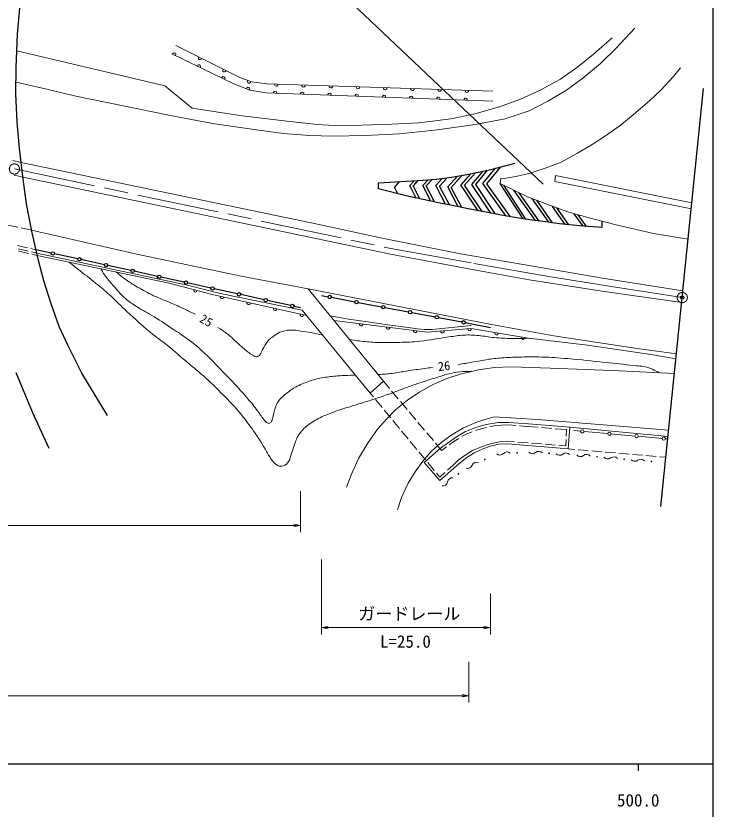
# Model space of a CAD drawing. Units: millimetres, scale not verified. Extents: x 40000 to 680000, y 20000 to 380000.
# Drawn here: x 476632 to 579000, y 198357 to 314778 of the extents above; entities that cross this region are included whole.
import ezdxf
from ezdxf.enums import TextEntityAlignment as Align

# ---------------------------------------------------------------- set-up
doc = ezdxf.new("R2010")
doc.units = ezdxf.units.MM
doc.header["$LTSCALE"] = 1000
doc.header["$PDMODE"] = 32
doc.header["$PDSIZE"] = 500
doc.linetypes.add('CHAIN', pattern=[18.5, 12, -1.5, 3.5, -1.5])
for name, color, linetype, lineweight in [('M-BMK', 2, 'CHAIN', 13), ('M-BMK-OTRS', 5, 'Continuous', 25), ('M-STR-HTXT', 7, 'Continuous', 13), ('M-STR-STR3', 7, 'Continuous', 25), ('M-STR-STRC', 7, 'Continuous', 25), ('M-TTL-BAND', 7, 'Continuous', 25), ('M-WORK', 1, 'Continuous', 13)]:
    doc.layers.add(name, color=color, linetype=linetype, lineweight=lineweight)
doc.layers.add('M-OTRS', color=6, linetype='Continuous')
doc.styles.add('ＭＳ ゴシック', font='')
doc.styles.get('ＭＳ ゴシック').set_extended_font_data('MS Gothic')

# ---------------------------------------------------------------- blocks, each defined once
blk = doc.blocks.new('open_arrow')
at = {"color": 0, "linetype": 'Continuous', "lineweight": -2}
blk.add_lwpolyline([(7.5, 1.25), (0, 0), (7.5, -1.25)], dxfattribs=at)

msp = doc.modelspace()

# ---------------------------------------------------------------- linework, layer by layer
at = {"layer": 'M-BMK'}
for p, q in [((476423, 292309), (531672, 280647)), ((531672, 280647), (543857, 278458)), ((543857, 278458), (555163, 276491)), ((555163, 276491), (564368, 275017)), ((564368, 275017), (574471, 273435))]:
    msp.add_line(p, q, dxfattribs=at)
for centre in [(476423, 292309), (574471, 273435)]:
    msp.add_circle(centre, 750, dxfattribs=at)
at = {"layer": 'M-BMK-OTRS'}
for p, q in [((574471, 273435), (577600, 304115)), ((571343, 242755), (574471, 273435))]:
    msp.add_line(p, q, dxfattribs=at)
at = {"layer": 'M-OTRS'}
msp.add_point((574471, 273435), dxfattribs=at)
at = {"layer": 'M-STR-HTXT'}
for p, q in [((518443, 245000), (518443, 239000)), ((416186, 240000), (518443, 240000)), ((521486, 235000), (521486, 224000)), ((546290, 230000), (546290, 224000)), ((521486, 225000), (546290, 225000)), ((543153, 220000), (543153, 214000)), ((378649, 215000), (543153, 215000))]:
    msp.add_line(p, q, dxfattribs=at)
at = {"layer": 'M-STR-STR3'}
for p, q in [((476897, 312077), (477523, 319405)), ((476689, 307191), (476897, 312077)), ((476649, 303358), (476689, 307191)), ((476828, 299247), (476649, 303358)), ((477166, 295334), (476828, 299247)), ((477722, 290826), (477166, 295334)), ((478198, 287211), (477722, 290826)), ((479013, 282921), (478198, 287211)), ((479906, 279068), (479013, 282921)), ((480760, 275891), (479906, 279068)), ((481793, 272514), (480760, 275891)), ((483005, 269178), (481793, 272514)), ((484295, 266357), (483005, 269178)), ((486341, 262365), (484295, 266357)), ((476616, 262420), (479018, 256668)), ((488426, 258890), (486341, 262365)), ((490080, 256134), (488426, 258890)), ((479018, 256668), (481463, 251341))]:
    msp.add_line(p, q, dxfattribs=at)
at = {"layer": 'M-STR-STRC'}
for p, q in [((554060, 290083), (526028, 316615)), ((544503, 291837), (546364, 292243)), ((545196, 290180), (547034, 292414)), ((545773, 290136), (547811, 292612)), ((546364, 292243), (549952, 293158)), ((538451, 290829), (540572, 291109)), ((541489, 291269), (540064, 289670)), ((542163, 291387), (540560, 289589)), ((540572, 291109), (542600, 291463)), ((543384, 291617), (541946, 290004)), ((544120, 291762), (542502, 289946)), ((542600, 291463), (544503, 291837)), ((543592, 290015), (545221, 291994)), ((544154, 290026), (545894, 292140)), ((529862, 290257), (536402, 290673)), ((529862, 289394), (529862, 290257)), ((532926, 290452), (532219, 289658)), ((535111, 290591), (534460, 289860)), ((535668, 290626), (534962, 289834)), ((537149, 290730), (536385, 289872)), ((536402, 290673), (538451, 290829)), ((537735, 290774), (536879, 289813)), ((539223, 290931), (538294, 289888)), ((539941, 291026), (538833, 289783)), ((544485, 286171), (541946, 290004)), ((545076, 286062), (542502, 289946)), ((546373, 285817), (543592, 290015)), ((547024, 285693), (544154, 290026)), ((548638, 285403), (545196, 290180)), ((549261, 285295), (545773, 290136)), ((551126, 284998), (547732, 290192)), ((551517, 284939), (548250, 289940)), ((534323, 288271), (529862, 289394)), ((532733, 288671), (532219, 289658)), ((535408, 288042), (534460, 289860)), ((535957, 287926), (534962, 289834)), ((537576, 287588), (536385, 289872)), ((538095, 287479), (536879, 289813)), ((539728, 287137), (538294, 289888)), ((540272, 287023), (538833, 289783)), ((541588, 286746), (540064, 289670)), ((542099, 286638), (540560, 289589)), ((552909, 284742), (549761, 289203)), ((553470, 284667), (550534, 288827)), ((536444, 287823), (534323, 288271)), ((538690, 287356), (536444, 287823)), ((554884, 284477), (552414, 287977)), ((555440, 284403), (553109, 287707)), ((540718, 286929), (538690, 287356)), ((543037, 286440), (540718, 286929)), ((545667, 285952), (543037, 286440)), ((557277, 284179), (555410, 286824)), ((557811, 284121), (556073, 286584)), ((547633, 285577), (545667, 285952)), ((549910, 285182), (547633, 285577)), ((559900, 283914), (558613, 285737)), ((560387, 283881), (559187, 285581)), ((552042, 284860), (549910, 285182)), ((554038, 284590), (552042, 284860)), ((556461, 284267), (554038, 284590)), ((559446, 283945), (556461, 284267)), ((562643, 284664), (562648, 283726)), ((562648, 283726), (559446, 283945)), ((481813, 279965), (479585, 280453)), ((485720, 279108), (482301, 279858)), ((489627, 278252), (486209, 279001)), ((493535, 277395), (490116, 278145)), ((497442, 276539), (494023, 277288)), ((501349, 275682), (497930, 276431)), ((505256, 274825), (501837, 275575)), ((509163, 273969), (505745, 274718)), ((513071, 273112), (509652, 273862)), ((521486, 273753), (522468, 273567)), ((516978, 272256), (513559, 273005)), ((522960, 273474), (526399, 272824)), ((526890, 272731), (530329, 272081)), ((518443, 271935), (517466, 272149)), ((530820, 271988), (534259, 271338)), ((534751, 271245), (538190, 270595)), ((538681, 270502), (542120, 269852)), ((542612, 269759), (546290, 269064))]:
    msp.add_line(p, q, dxfattribs=at)
for centre in [(482057, 279911), (485964, 279055), (489872, 278198), (493779, 277342), (497686, 276485), (501593, 275628), (505500, 274772), (509408, 273915), (522714, 273520), (513315, 273059), (517222, 272202), (526644, 272778), (530575, 272035), (534505, 271292), (538436, 270549), (542366, 269806)]:
    msp.add_circle(centre, 250, dxfattribs=at)
at = {"layer": 'M-TTL-BAND'}
for p, q in [((579000, 20000), (579000, 370000)), ((40000, 205000), (579000, 205000)), ((568000, 205000), (568000, 204000))]:
    msp.add_line(p, q, dxfattribs=at)
at = {"layer": 'M-WORK'}
for p, q in [((564728, 309970), (567525, 312962)), ((561437, 309167), (564161, 311575)), ((562466, 307781), (564728, 309970)), ((476793, 309639), (498513, 304499)), ((559126, 307318), (561437, 309167)), ((559888, 305616), (562466, 307781)), ((556597, 305469), (559126, 307318)), ((574224, 307154), (573137, 305840)), ((476667, 305070), (481369, 303962)), ((553629, 303888), (556597, 305469)), ((557479, 303889), (559888, 305616)), ((573137, 305840), (571337, 303894)), ((481369, 303962), (485419, 303014)), ((498513, 304499), (502527, 301237)), ((550734, 302575), (553629, 303888)), ((554731, 302260), (557479, 303889)), ((571337, 303894), (569700, 302338)), ((485419, 303014), (492388, 301554)), ((492388, 301554), (499102, 300204)), ((547645, 301431), (550734, 302575)), ((551982, 300849), (554731, 302260)), ((569700, 302338), (567608, 300538)), ((502527, 301237), (509846, 300094)), ((540470, 299680), (544021, 300410)), ((544021, 300410), (547645, 301431)), ((548455, 299657), (551982, 300849)), ((567608, 300538), (565564, 298851)), ((499102, 300204), (505523, 299000)), ((509846, 300094), (516024, 299364)), ((516024, 299364), (520889, 298829)), ((535824, 299096), (540470, 299680)), ((544077, 298830), (548455, 299657)), ((505523, 299000), (511945, 298052)), ((511945, 298052), (515934, 297492)), ((520889, 298829), (523345, 298707)), ((523345, 298707), (527408, 298731)), ((527408, 298731), (531835, 298877)), ((531835, 298877), (535824, 299096)), ((532961, 297468), (538555, 298052)), ((538555, 298052), (544077, 298830)), ((565564, 298851), (563359, 297262)), ((515934, 297492), (519728, 297225)), ((519728, 297225), (523158, 297127)), ((523158, 297127), (527901, 297200)), ((527901, 297200), (532961, 297468)), ((563359, 297262), (561251, 295916)), ((561251, 295916), (559110, 294643)), ((559110, 294643), (556702, 293330)), ((477422, 293258), (476168, 293528)), ((477422, 293258), (520914, 284217)), ((554343, 292430), (552154, 291676)), ((556702, 293330), (554343, 292430)), ((476403, 291379), (477687, 291110)), ((477687, 291110), (531890, 279761)), ((550054, 291189), (548546, 290978)), ((552154, 291676), (550054, 291189)), ((555778, 290494), (555879, 291337)), ((555879, 291337), (575888, 287325)), ((547816, 290897), (547732, 290192)), ((547732, 290192), (551743, 288238)), ((548546, 290978), (547816, 290897)), ((575801, 286480), (555778, 290494)), ((551743, 288238), (554954, 286989)), ((554954, 286989), (557824, 285951)), ((557824, 285951), (561343, 284995)), ((520914, 284217), (530401, 282174)), ((561343, 284995), (564975, 284070)), ((564975, 284070), (570262, 282862)), ((475468, 284053), (476937, 283749)), ((477426, 283647), (478934, 283335)), ((478934, 283335), (494407, 279805)), ((530401, 282174), (541931, 279875)), ((570262, 282862), (575347, 282027)), ((476889, 281066), (478352, 280733)), ((476969, 280596), (478431, 280261)), ((478839, 280623), (479585, 280453)), ((477033, 280246), (478496, 279913)), ((478918, 280150), (479697, 279971)), ((478984, 279802), (479778, 279621)), ((479697, 279971), (501815, 275276)), ((499162, 275570), (479778, 279621)), ((494407, 279805), (509695, 276558)), ((531890, 279761), (543901, 277529)), ((541931, 279875), (551125, 278270)), ((551125, 278270), (562764, 276299)), ((543901, 277529), (552000, 276033)), ((509695, 276558), (519554, 274737)), ((552000, 276033), (562727, 274391)), ((562764, 276299), (574570, 274406)), ((501815, 275276), (506627, 274047)), ((506627, 274047), (518686, 271608)), ((519554, 274737), (546477, 269481)), ((519554, 274737), (530582, 261159)), ((562727, 274391), (574395, 272689)), ((528636, 259424), (518686, 271608)), ((522792, 270751), (525448, 270275)), ((525448, 270275), (528302, 269885)), ((528302, 269885), (530864, 269496)), ((530864, 269496), (533881, 269091)), ((533881, 269091), (535616, 268848)), ((537756, 268734), (543497, 269350)), ((546477, 269481), (555635, 267803)), ((535616, 268848), (536605, 268734)), ((536605, 268734), (537756, 268734)), ((555635, 267803), (562348, 266781)), ((551905, 267469), (560547, 266430)), ((562348, 266781), (567858, 265979)), ((560547, 266430), (569851, 265080)), ((567858, 265979), (573631, 265200)), ((569851, 265080), (573555, 264447)), ((544531, 262849), (546898, 263190)), ((546898, 263190), (549379, 263271)), ((549379, 263271), (555087, 263093)), ((539909, 261568), (541855, 262217)), ((541855, 262217), (544531, 262849)), ((555087, 263093), (564185, 262720)), ((564185, 262720), (573334, 262280)), ((528636, 259424), (530582, 261159)), ((530582, 261159), (531482, 260090)), ((537996, 260725), (539909, 261568)), ((531804, 259707), (532770, 258559)), ((535936, 259606), (537996, 260725)), ((529118, 258843), (528636, 259424)), ((530395, 257303), (529438, 258458)), ((534152, 258374), (535936, 259606)), ((532433, 256995), (534152, 258374)), ((533092, 258177), (534058, 257029)), ((531672, 255764), (530714, 256918)), ((531023, 255585), (532433, 256995)), ((534380, 256647), (535346, 255499)), ((529742, 254141), (531023, 255585)), ((532948, 254224), (531991, 255379)), ((535668, 255117), (536634, 253969)), ((542368, 254310), (544141, 255110)), ((544141, 255110), (545481, 255564)), ((545481, 255564), (546833, 255910)), ((545663, 254804), (547496, 255096)), ((546833, 255910), (553238, 255531)), ((547496, 255096), (548971, 255113)), ((548971, 255113), (551906, 254918)), ((553238, 255531), (572487, 253980)), ((528379, 252163), (529742, 254141)), ((534225, 252684), (533267, 253839)), ((540541, 253228), (542368, 254310)), ((542631, 253783), (544155, 254367)), ((544115, 253909), (544933, 254195)), ((544155, 254367), (545663, 254804)), ((544933, 254195), (545727, 254368)), ((546215, 254475), (547009, 254649)), ((547009, 254649), (548944, 254746)), ((548944, 254746), (550052, 254658)), ((550550, 254618), (551658, 254530)), ((551658, 254530), (553324, 254394)), ((551906, 254918), (557939, 254399)), ((553822, 254354), (555317, 254232)), ((555816, 254191), (557482, 254056)), ((557482, 254056), (557435, 253111)), ((557939, 254399), (557728, 251221)), ((557939, 254399), (572392, 253049)), ((558547, 253908), (559543, 253820)), ((536956, 253586), (537922, 252439)), ((538950, 251318), (541301, 252988)), ((538995, 252072), (540541, 253228)), ((540944, 252335), (541670, 252769)), ((541301, 252988), (542631, 253783)), ((542099, 253026), (542825, 253459)), ((542825, 253459), (543643, 253745)), ((560041, 253776), (563528, 253469)), ((564026, 253425), (567512, 253117)), ((568011, 253073), (571497, 252766)), ((571995, 252722), (572356, 252690)), ((526952, 249812), (528379, 252163)), ((535501, 251145), (534544, 252299)), ((537622, 250828), (538995, 252072)), ((538244, 252056), (539144, 250986)), ((539144, 250986), (539844, 251511)), ((540244, 251811), (540944, 252335)), ((544975, 251546), (543685, 250998)), ((546139, 251932), (544975, 251546)), ((546279, 251610), (545096, 251188)), ((547577, 252277), (546139, 251932)), ((547560, 251902), (546279, 251610)), ((548874, 251950), (547560, 251902)), ((548809, 252342), (547577, 252277)), ((549846, 252260), (548809, 252342)), ((557728, 251221), (548874, 251950)), ((551840, 252103), (550345, 252221)), ((553834, 251945), (552338, 252064)), ((555827, 251788), (554332, 251906)), ((557363, 251667), (556326, 251749)), ((557410, 252612), (557363, 251667)), ((536778, 249605), (535821, 250760)), ((536379, 249434), (537622, 250828)), ((536566, 249226), (538950, 251318)), ((542618, 250328), (541587, 249593)), ((543685, 250998), (542618, 250328)), ((543896, 250669), (542825, 249988)), ((545096, 251188), (543896, 250669)), ((557728, 251221), (558677, 251139)), ((559175, 251097), (560670, 250968)), ((561168, 250926), (562662, 250798)), ((563161, 250755), (564655, 250627)), ((565153, 250584), (566648, 250456)), ((567146, 250413), (568640, 250285)), ((525898, 247509), (526952, 249812)), ((535233, 247872), (536379, 249434)), ((538869, 246567), (536566, 249226)), ((538055, 248066), (537097, 249220)), ((541587, 249593), (540773, 248793)), ((542825, 249988), (541641, 249048)), ((569139, 250242), (570633, 250114)), ((571131, 250071), (572080, 249990)), ((541641, 249048), (538869, 246567)), ((540773, 248793), (540002, 248111)), ((525196, 245590), (525898, 247509)), ((534244, 246201), (535233, 247872)), ((538856, 247099), (538374, 247681)), ((539627, 247780), (538856, 247099)), ((533254, 244077), (534244, 246201)), ((532654, 242293), (533254, 244077))]:
    msp.add_line(p, q, dxfattribs=at)
for points in [[(500122, 310442), (509511, 305723), (511213, 305090), (513524, 304798), (546642, 303728)], [(546654, 302269), (513330, 303485), (510994, 303898), (508635, 304798), (499513, 309225)], [(499162, 275570), (505462, 273892), (519352, 270793)], [(523360, 270052), (537083, 268361), (543424, 268880), (551905, 267469)]]:
    msp.add_lwpolyline(points, dxfattribs=at)
for centre, radius in [((559792, 253798), 250), ((563777, 253447), 250), ((567762, 253095), 250), ((571746, 252744), 250), ((550220, 250653), 50), ((554926, 250575), 50), ((545459, 249672), 50), ((561961, 250082), 50), ((565946, 249733), 50), ((569931, 249383), 50), ((541606, 247572), 50)]:
    msp.add_circle(centre, radius, dxfattribs=at)
for centre, radius, start, end in [((499877, 309100), 254, 323.7223, 164.50001), ((503675, 308604), 254, 142.92747, 343.70518), ((503476, 307353), 254, 323.7223, 164.50001), ((507249, 306808), 254, 142.92747, 343.70518), ((507074, 305607), 254, 323.7223, 164.50001), ((510893, 305160), 254, 149.23471, 350.01242), ((510747, 304042), 254, 328.73213, 169.50984), ((514868, 304709), 254, 167.76014, 8.53786), ((518866, 304580), 254, 167.76014, 8.53786), ((522864, 304451), 254, 167.76014, 8.53786), ((526862, 304322), 254, 167.76014, 8.53786), ((530860, 304192), 254, 167.76014, 8.53786), ((534858, 304063), 254, 167.76014, 8.53786), ((538856, 303934), 254, 167.76014, 8.53786), ((542854, 303805), 254, 167.76014, 8.53786), ((514677, 303482), 254, 347.52098, 188.2987), ((518674, 303336), 254, 347.52098, 188.2987), ((522671, 303190), 254, 347.52098, 188.2987), ((526669, 303044), 254, 347.52098, 188.2987), ((530666, 302898), 254, 347.52098, 188.2987), ((534663, 302752), 254, 347.52098, 188.2987), ((538661, 302606), 254, 347.52098, 188.2987), ((542658, 302460), 254, 347.52098, 188.2987), ((503015, 274496), 254, 154.69349, 355.47121), ((506897, 273525), 254, 157.03377, 357.81148), ((510801, 272654), 254, 157.03377, 357.81148), ((514705, 271783), 254, 157.03377, 357.81148), ((518609, 270912), 254, 157.03377, 357.81148), ((527324, 269517), 254, 162.58845, 3.36617), ((531294, 269028), 254, 162.58845, 3.36617), ((535264, 268539), 254, 162.58845, 3.36617), ((539252, 268493), 254, 174.28988, 15.0676), ((543239, 268819), 254, 174.28988, 15.0676), ((547175, 268210), 254, 160.16659, 0.9443), ((551121, 267553), 254, 160.16659, 0.9443), ((547695, 251042), 725, 229.50321, 316.70885), ((548751, 250047), 725, 49.50321, 136.70885), ((552460, 251241), 725, 223.13515, 310.34079), ((553399, 250136), 725, 43.13515, 130.34079), ((556454, 251014), 725, 223.13515, 310.34079), ((557392, 249909), 725, 43.13515, 130.34079), ((559517, 250824), 725, 221.38554, 308.59118), ((560421, 249690), 725, 41.38554, 128.59118), ((544318, 248565), 725, 71.26088, 158.46652), ((563502, 250474), 725, 221.38554, 308.59118), ((564406, 249341), 725, 41.38554, 128.59118), ((567486, 250125), 725, 221.38554, 308.59118), ((568391, 248992), 725, 41.38554, 128.59118), ((542969, 249097), 725, 251.26088, 338.46652), ((540715, 246256), 725, 82.9825, 170.18814), ((539286, 246503), 725, 262.9825, 350.18814)]:
    msp.add_arc(centre, radius, start, end, dxfattribs=at)
for points, knots in [([(484432, 278649), (485234, 278011), (485435, 277852), (486077, 277342), (487091, 276537), (487669, 276100), (488672, 275282), (489438, 274657), (489869, 274308), (490602, 273644), (491541, 272793), (492006, 272250), (492937, 271390), (494248, 270178), (494976, 269489), (496358, 268358), (497330, 267563), (497927, 267184), (498904, 266396), (500052, 265471), (500653, 264903), (501775, 263947), (502851, 263029), (503486, 262549), (504531, 261596), (505561, 260657), (506115, 260106), (507093, 259115), (507968, 258228), (508473, 257742), (509283, 256796), (510045, 255904), (510445, 255380), (511131, 254428), (511796, 253507), (512149, 252975), (512753, 252012), (513302, 251136), (513505, 250577), (514115, 249742), (514374, 249387), (514513, 249160), (514877, 248915), (515155, 248727), (515372, 248645), (515704, 248688), (516073, 248735), (516272, 248892), (516531, 249158), (516864, 249499), (516847, 249832), (517018, 250277), (517252, 250886), (517291, 251261), (517537, 251866), (517794, 252501), (517882, 252899), (518283, 253455), (518730, 254077), (519065, 254374), (519677, 254834), (520356, 255343), (520795, 255550), (521558, 255920), (522371, 256314), (522848, 256491), (523699, 256796), (524644, 257134), (525190, 257274), (526147, 257574), (527396, 257966), (528106, 258151), (529347, 258567), (531060, 259142), (532004, 259509), (533704, 260120), (534579, 260435), (535063, 260628), (535942, 260931), (536859, 261246), (537383, 261392), (538309, 261677), (539068, 261910), (539482, 262081), (540255, 262261), (540869, 262403), (541218, 262467), (541845, 262536), (542499, 262609), (542738, 262609), (543527, 262612)], [0, 0, 0, 0, 1, 1, 1, 2, 2, 2, 3, 3, 3, 4, 4, 4, 5, 5, 5, 6, 6, 6, 7, 7, 7, 8, 8, 8, 9, 9, 9, 10, 10, 10, 11, 11, 11, 12, 12, 12, 13, 13, 13, 14, 14, 14, 15, 15, 15, 16, 16, 16, 17, 17, 17, 18, 18, 18, 19, 19, 19, 20, 20, 20, 21, 21, 21, 22, 22, 22, 23, 23, 23, 24, 24, 24, 25, 25, 25, 26, 26, 26, 27, 27, 27, 28, 28, 28, 29, 29, 29, 30, 30, 30, 30]), ([(489084, 277676), (489465, 277060), (489582, 276882), (489937, 276398), (490377, 275798), (490664, 275494), (491158, 274938), (491746, 274277), (492039, 273865), (492715, 273295), (493319, 272785), (493696, 272547), (494358, 272117), (495344, 271476), (495954, 271212), (496953, 270592), (498076, 269895), (498702, 269496), (499796, 268754), (501024, 267922), (501731, 267478), (502888, 266549), (503776, 265836), (504217, 265370), (505039, 264581), (505925, 263732), (506380, 263214), (507234, 262333), (507866, 261681), (508226, 261322), (508845, 260657), (509584, 259863), (509989, 259408), (510693, 258582), (511266, 257910), (511589, 257535), (512120, 256830), (512550, 256260), (512705, 255872), (513191, 255349), (513353, 255175), (513443, 255026), (513677, 254982), (513836, 254951), (513947, 255013), (514066, 255122), (514284, 255320), (514245, 255545), (514337, 255825), (514548, 256469), (514554, 256865), (514791, 257500), (514926, 257864), (515062, 258047), (515299, 258354), (515662, 258825), (515920, 259051), (516391, 259414), (516964, 259856), (517305, 260087), (517947, 260419), (518665, 260791), (519093, 260954), (519861, 261209), (520600, 261453), (521030, 261548), (521796, 261684), (522600, 261828), (523058, 261862), (523872, 261933), (524897, 262022), (525252, 262019), (526504, 262035)], [0, 0, 0, 0, 1, 1, 1, 2, 2, 2, 3, 3, 3, 4, 4, 4, 5, 5, 5, 6, 6, 6, 7, 7, 7, 8, 8, 8, 9, 9, 9, 10, 10, 10, 11, 11, 11, 12, 12, 12, 13, 13, 13, 14, 14, 14, 15, 15, 15, 16, 16, 16, 17, 17, 17, 18, 18, 18, 19, 19, 19, 20, 20, 20, 21, 21, 21, 22, 22, 22, 23, 23, 23, 24, 24, 24, 24]), ([(491334, 277206), (492053, 276613), (492260, 276442), (492889, 276000), (493497, 275573), (493852, 275353), (494494, 274979), (495400, 274451), (495914, 274162), (496862, 273714), (497732, 273303), (498249, 273140), (499132, 272757), (499933, 272410), (500384, 272219), (501175, 271849), (501871, 271524), (502095, 271413), (502943, 270990)], [0, 0, 0, 0, 1, 1, 1, 2, 2, 2, 3, 3, 3, 4, 4, 4, 5, 5, 5, 6, 6, 6, 6]), ([(506267, 269060), (506820, 268734), (506985, 268628), (507418, 268314), (507993, 267897), (508264, 267599), (508797, 267130), (509329, 266662), (509599, 266369), (510143, 265914), (510615, 265519), (510873, 265279), (511408, 264973), (511635, 264843), (511779, 264718), (512040, 264746), (512196, 264763), (512273, 264843), (512381, 264957), (512639, 265232), (512658, 265476), (512851, 265800), (513133, 266275), (513244, 266576), (513597, 267000), (513941, 267414), (514192, 267602), (514635, 267908), (515021, 268176), (515256, 268318), (515705, 268460), (516283, 268643), (516639, 268670), (517245, 268654), (517877, 268638), (518225, 268549), (518851, 268460), (519973, 268300), (520347, 268205), (521702, 267916)], [0, 0, 0, 0, 1, 1, 1, 2, 2, 2, 3, 3, 3, 4, 4, 4, 5, 5, 5, 6, 6, 6, 7, 7, 7, 8, 8, 8, 9, 9, 9, 10, 10, 10, 11, 11, 11, 12, 12, 12, 13, 13, 13, 13]), ([(525599, 267295), (526705, 267118), (527014, 267067), (527928, 266976), (528799, 266889), (529290, 266854), (530166, 266830), (531255, 266801), (531866, 266831), (532955, 266863), (534121, 266897), (534778, 266900), (535938, 267025), (537619, 267206), (538545, 267428), (540220, 267657), (541064, 267773), (541534, 267876), (542384, 267925), (543248, 267975), (543736, 267923), (544598, 267852), (545486, 267778), (545972, 267637), (546860, 267560), (547874, 267471), (548445, 267454), (549463, 267438), (550417, 267424), (550737, 267432), (551905, 267469)], [0, 0, 0, 0, 1, 1, 1, 2, 2, 2, 3, 3, 3, 4, 4, 4, 5, 5, 5, 6, 6, 6, 7, 7, 7, 8, 8, 8, 9, 9, 9, 10, 10, 10, 10]), ([(541545, 263577), (542538, 263761), (542790, 263807), (543588, 263950), (544531, 264119), (545056, 264237), (546005, 264371), (546881, 264495), (547376, 264535), (548259, 264598), (549289, 264672), (549869, 264693), (550902, 264712), (552048, 264733), (552691, 264753), (553837, 264712), (555340, 264658), (556181, 264592), (557680, 264469), (559806, 264293), (560992, 264141), (563113, 263917), (564798, 263739), (565746, 263666), (567426, 263447), (568264, 263338), (568771, 263423), (569567, 263139), (570002, 262983), (570221, 262836), (570637, 262636), (570840, 262539), (570905, 262508), (571157, 262384)], [0, 0, 0, 0, 1, 1, 1, 2, 2, 2, 3, 3, 3, 4, 4, 4, 5, 5, 5, 6, 6, 6, 7, 7, 7, 8, 8, 8, 9, 9, 9, 10, 10, 10, 11, 11, 11, 11]), ([(529777, 262150), (530782, 262200), (531067, 262215), (531889, 262312), (532720, 262410), (533177, 262525), (534005, 262652), (535055, 262815), (535644, 262899), (536697, 263042), (537127, 263100), (537263, 263119), (537799, 263188)], [0, 0, 0, 0, 1, 1, 1, 2, 2, 2, 3, 3, 3, 4, 4, 4, 4])]:
    msp.add_open_spline(points, degree=3, knots=knots, dxfattribs=at)

# ---------------------------------------------------------------- block references
at = {"layer": 'M-STR-HTXT', "xscale": 133, "yscale": 133, "rotation": 180}
for p in [(518443, 240000), (546290, 225000), (543153, 215000)]:
    msp.add_blockref('open_arrow', p, dxfattribs=at)
at = {"layer": 'M-STR-HTXT', "xscale": 133, "yscale": 133}
msp.add_blockref('open_arrow', (521486, 225000), dxfattribs=at)

# ---------------------------------------------------------------- texts
at = {"layer": 'M-STR-HTXT', "style": 'ＭＳ ゴシック'}
msp.add_text('ガードレール', height=1833, dxfattribs=at).set_placement((534401, 227039), align=Align.MIDDLE_CENTER)
msp.add_text('L=25.0', height=1833, dxfattribs=at).set_placement((533821, 221494), align=Align.BOTTOM_CENTER)
at = {"layer": 'M-TTL-BAND', "style": 'ＭＳ ゴシック'}
msp.add_text('500.0', height=1833, dxfattribs=at).set_placement((568000, 198195), align=Align.BOTTOM_CENTER)
at = {"layer": 'M-WORK', "style": 'ＭＳ ゴシック'}
for s, rotation, p in [('25', 329.865, (504595, 270061)), ('26', 5.932, (539501, 263391))]:
    msp.add_text(s, height=1320, rotation=rotation, dxfattribs=at).set_placement(p, align=Align.MIDDLE_CENTER)

doc.saveas('drawing.dxf')
